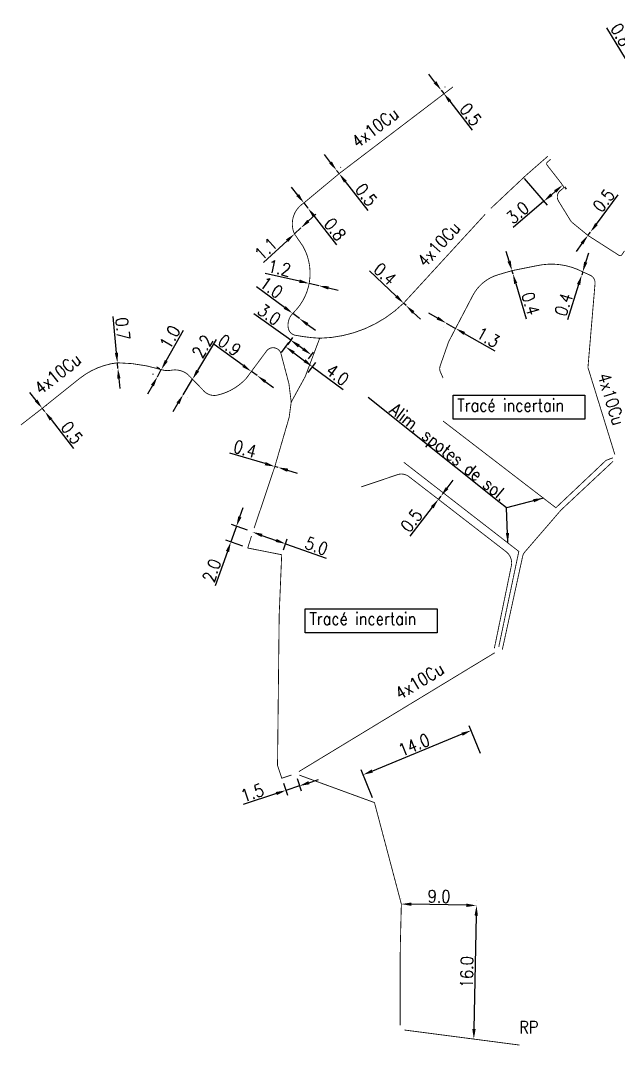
# Model space of a CAD drawing. Header units: millimetres. Extents: x 151012 to 151930, y 112069 to 113000.
# Drawn here: x 151605.1 to 151676.7, y 112259.9 to 112382.6 of the extents above; entities that cross this region are included whole.
import ezdxf

# ---------------------------------------------------------------- set-up
doc = ezdxf.new("R2010")
doc.units = ezdxf.units.MM
doc.header["$PDMODE"] = 34
doc.linetypes.add('E_ST_Cu', pattern=[2000, 1000, 1000])
doc.layers.get('Defpoints').update_dxf_attribs({"linetype": 'CONTINUOUS'})
doc.layers.add('E_100', color=3, linetype='CONTINUOUS')
doc.styles.get("Standard").update_dxf_attribs({"font": 'romans.shx', "width": 0.85})
doc.dimstyles.get("Standard").update_dxf_attribs({"dimtxt": 1.5, "dimasz": 1.2, "dimexe": 0.625, "dimexo": 0.625, "dimgap": 0.25, "dimtad": 1, "dimdec": 1, "dimzin": 0, "dimdsep": 46, "dimtxsty": 'Standard', "dimcen": -0.5, "dimadec": 0, "dimazin": 0, "dimtfac": 1, "dimtdec": 1, "dimtmove": 0, "dimatfit": 3, "dimfxl": 0, "dimtolj": 1, "dimtzin": 0, "dimarcsym": 0})

# ---------------------------------------------------------------- blocks, each defined once
blk = doc.blocks.new('*D0')
at = {"layer": 'Defpoints', "color": 0, "linetype": 'Continuous', "transparency": 16777216}
for p in [(151660.45, 112294.25), (151646.13, 112292.27), (151647.49, 112288.94)]:
    blk.add_point(p, dxfattribs=at)
at = {"layer": 'E_100', "color": 0, "linetype": 'Continuous', "lineweight": -2, "transparency": 16777216}
for p, q in [((151660.21, 112294.83), (151658.85, 112298.15)), ((151657.97, 112297.12), (151647.24, 112292.72)), ((151647.25, 112289.52), (151645.89, 112292.85))]:
    blk.add_line(p, q, dxfattribs=at)
at = {"layer": 'E_100', "color": 0, "linetype": 'Continuous', "transparency": 16777216}
for points in [[(151657.9, 112297.31), (151658.05, 112296.94), (151659.08, 112297.58)], [(151647.16, 112292.91), (151647.31, 112292.54), (151646.13, 112292.27)]]:
    blk.add_solid(points, dxfattribs=at)
at = {"layer": 'E_100', "color": 0, "linetype": 'Continuous', "transparency": 16777216, "insert": (151652.23, 112295.85), "char_height": 1.5, "attachment_point": 5, "rotation": 22.2705}
blk.add_mtext('\\A1;14.0', dxfattribs=at)
blk = doc.blocks.new('*D1')
at = {"layer": 'Defpoints', "color": 0, "linetype": 'Continuous', "transparency": 16777216}
for p in [(151650.71, 112276.79), (151650.71, 112276.79), (151659.71, 112276.62)]:
    blk.add_point(p, dxfattribs=at)
at = {"layer": 'E_100', "color": 0, "linetype": 'Continuous', "lineweight": -2, "transparency": 16777216}
for p, q in [((151650.72, 112277.42), (151650.72, 112277.42)), ((151659.72, 112277.24), (151659.72, 112277.24)), ((151658.51, 112276.64), (151651.91, 112276.77))]:
    blk.add_line(p, q, dxfattribs=at)
at = {"layer": 'E_100', "color": 0, "linetype": 'Continuous', "transparency": 16777216}
for points in [[(151651.91, 112276.97), (151651.9, 112276.57), (151650.71, 112276.79)], [(151658.51, 112276.84), (151658.5, 112276.44), (151659.71, 112276.62)]]:
    blk.add_solid(points, dxfattribs=at)
at = {"layer": 'E_100', "color": 0, "linetype": 'Continuous', "transparency": 16777216, "insert": (151655.23, 112277.7), "char_height": 1.5, "attachment_point": 5, "rotation": 358.8655}
blk.add_mtext('\\A1;9.0', dxfattribs=at)
blk = doc.blocks.new('*D2')
at = {"layer": 'Defpoints', "color": 0, "linetype": 'Continuous', "transparency": 16777216}
for p in [(151659.71, 112276.62), (151659.39, 112260.62), (151659.39, 112260.62)]:
    blk.add_point(p, dxfattribs=at)
at = {"layer": 'E_100', "color": 0, "linetype": 'Continuous', "lineweight": -2, "transparency": 16777216}
for p, q in [((151659.08, 112276.63), (151659.08, 112276.63)), ((151659.68, 112275.42), (151659.41, 112261.82)), ((151658.77, 112260.63), (151658.77, 112260.63))]:
    blk.add_line(p, q, dxfattribs=at)
at = {"layer": 'E_100', "color": 0, "linetype": 'Continuous', "transparency": 16777216}
for points in [[(151659.48, 112275.42), (151659.88, 112275.41), (151659.71, 112276.62)], [(151659.21, 112261.82), (151659.61, 112261.81), (151659.39, 112260.62)]]:
    blk.add_solid(points, dxfattribs=at)
at = {"layer": 'E_100', "color": 0, "linetype": 'Continuous', "transparency": 16777216, "insert": (151658.55, 112268.64), "char_height": 1.5, "attachment_point": 5, "rotation": 88.8672}
blk.add_mtext('\\A1;16.0', dxfattribs=at)
blk = doc.blocks.new('*D3')
at = {"layer": 'Defpoints', "color": 0, "linetype": 'Continuous', "transparency": 16777216}
for p in [(151607.7, 112336.15), (151607.7, 112336.15), (151608.01, 112335.76)]:
    blk.add_point(p, dxfattribs=at)
at = {"layer": 'E_100', "color": 0, "linetype": 'Continuous', "lineweight": -2, "transparency": 16777216}
for p, q in [((151606.97, 112337.1), (151606.23, 112338.05)), ((151607.7, 112336.15), (151608.01, 112335.76)), ((151608.19, 112336.53), (151608.2, 112336.54)), ((151608.75, 112334.81), (151611.43, 112331.36))]:
    blk.add_line(p, q, dxfattribs=at)
at = {"layer": 'E_100', "color": 0, "linetype": 'Continuous', "transparency": 16777216}
for points in [[(151607.12, 112337.22), (151606.81, 112336.98), (151607.7, 112336.15)], [(151608.9, 112334.94), (151608.59, 112334.69), (151608.01, 112335.76)]]:
    blk.add_solid(points, dxfattribs=at)
at = {"layer": 'E_100', "color": 0, "linetype": 'Continuous', "transparency": 16777216, "insert": (151611.25, 112333.23), "char_height": 1.5, "attachment_point": 5, "rotation": 307.8678}
blk.add_mtext('\\A1;0.5', dxfattribs=at)
blk = doc.blocks.new('*D4')
at = {"layer": 'Defpoints', "color": 0, "linetype": 'Continuous', "transparency": 16777216}
for p in [(151616.7, 112341.61), (151616.7, 112341.61), (151616.77, 112340.92)]:
    blk.add_point(p, dxfattribs=at)
at = {"layer": 'E_100', "color": 0, "linetype": 'Continuous', "lineweight": -2, "transparency": 16777216}
for p, q in [((151616.59, 112342.81), (151616.19, 112347.16)), ((151616.08, 112341.56), (151616.08, 112341.56)), ((151616.77, 112340.92), (151616.7, 112341.61)), ((151616.15, 112340.86), (151616.15, 112340.86)), ((151616.88, 112339.72), (151616.99, 112338.53))]:
    blk.add_line(p, q, dxfattribs=at)
at = {"layer": 'E_100', "color": 0, "linetype": 'Continuous', "transparency": 16777216}
for points in [[(151616.79, 112342.83), (151616.39, 112342.79), (151616.7, 112341.61)], [(151617.08, 112339.74), (151616.68, 112339.71), (151616.77, 112340.92)]]:
    blk.add_solid(points, dxfattribs=at)
at = {"layer": 'E_100', "color": 0, "linetype": 'Continuous', "transparency": 16777216, "insert": (151617.33, 112345.67), "char_height": 1.5, "attachment_point": 5, "rotation": 275.345}
blk.add_mtext('\\A1;0.7', dxfattribs=at)
blk = doc.blocks.new('*D5')
at = {"layer": 'Defpoints', "color": 0, "linetype": 'Continuous', "transparency": 16777216}
for p in [(151625.7, 112339.64), (151625.7, 112339.64), (151624.58, 112337.79)]:
    blk.add_point(p, dxfattribs=at)
at = {"layer": 'E_100', "color": 0, "linetype": 'Continuous', "lineweight": -2, "transparency": 16777216}
for p, q in [((151626.32, 112340.67), (151628.57, 112344.41)), ((151625.16, 112339.96), (151625.16, 112339.96)), ((151624.58, 112337.79), (151625.7, 112339.64)), ((151625.12, 112337.46), (151625.12, 112337.46)), ((151623.96, 112336.76), (151623.34, 112335.73))]:
    blk.add_line(p, q, dxfattribs=at)
at = {"layer": 'E_100', "color": 0, "linetype": 'Continuous', "transparency": 16777216}
for points in [[(151626.14, 112340.77), (151626.49, 112340.56), (151625.7, 112339.64)], [(151623.79, 112336.86), (151624.13, 112336.66), (151624.58, 112337.79)]]:
    blk.add_solid(points, dxfattribs=at)
at = {"layer": 'E_100', "color": 0, "linetype": 'Continuous', "transparency": 16777216, "insert": (151626.9, 112343.57), "char_height": 1.5, "attachment_point": 5, "rotation": 58.9567}
blk.add_mtext('\\A1;2.2', dxfattribs=at)
blk = doc.blocks.new('*D6')
at = {"layer": 'Defpoints', "color": 0, "linetype": 'Continuous', "transparency": 16777216}
for p in [(151621.58, 112339.88), (151621.96, 112340.79), (151622.31, 112340.59)]:
    blk.add_point(p, dxfattribs=at)
at = {"layer": 'E_100', "color": 0, "linetype": 'Continuous', "lineweight": -2, "transparency": 16777216}
for p, q in [((151622.55, 112341.83), (151624.6, 112345.5)), ((151621.77, 112340.9), (151621.42, 112341.09)), ((151621.04, 112340.19), (151620.94, 112340.24)), ((151621.49, 112339.93), (151621.96, 112340.79)), ((151620.9, 112338.89), (151620.31, 112337.84))]:
    blk.add_line(p, q, dxfattribs=at)
at = {"layer": 'E_100', "color": 0, "linetype": 'Continuous', "transparency": 16777216}
for points in [[(151622.38, 112341.93), (151622.72, 112341.74), (151621.96, 112340.79)], [(151620.73, 112338.99), (151621.08, 112338.79), (151621.49, 112339.93)]]:
    blk.add_solid(points, dxfattribs=at)
at = {"layer": 'E_100', "color": 0, "linetype": 'Continuous', "transparency": 16777216, "insert": (151623, 112344.69), "char_height": 1.5, "attachment_point": 5, "rotation": 60.7595}
blk.add_mtext('\\A1;1.0', dxfattribs=at)
blk = doc.blocks.new('*D7')
at = {"layer": 'Defpoints', "color": 0, "linetype": 'Continuous', "transparency": 16777216}
for p in [(151632.75, 112340.57), (151632.75, 112340.57), (151633.44, 112340.06)]:
    blk.add_point(p, dxfattribs=at)
at = {"layer": 'E_100', "color": 0, "linetype": 'Continuous', "lineweight": -2, "transparency": 16777216}
for p, q in [((151631.78, 112341.27), (151628.29, 112343.81)), ((151633.44, 112340.07), (151632.75, 112340.57)), ((151633.8, 112340.56), (151633.81, 112340.57)), ((151634.41, 112339.36), (151635.38, 112338.65))]:
    blk.add_line(p, q, dxfattribs=at)
at = {"layer": 'E_100', "color": 0, "linetype": 'Continuous', "transparency": 16777216}
for points in [[(151631.89, 112341.44), (151631.66, 112341.11), (151632.75, 112340.57)], [(151634.53, 112339.52), (151634.29, 112339.2), (151633.44, 112340.07)]]:
    blk.add_solid(points, dxfattribs=at)
at = {"layer": 'E_100', "color": 0, "linetype": 'Continuous', "transparency": 16777216, "insert": (151630.13, 112343.7), "char_height": 1.5, "attachment_point": 5, "rotation": 324.0082}
blk.add_mtext('\\A1;0.9', dxfattribs=at)
blk = doc.blocks.new('*D8')
at = {"layer": 'Defpoints', "color": 0, "linetype": 'Continuous', "transparency": 16777216}
for p in [(151635.56, 112329.19), (151635.56, 112329.19), (151635.94, 112329.08)]:
    blk.add_point(p, dxfattribs=at)
at = {"layer": 'E_100', "color": 0, "linetype": 'Continuous', "lineweight": -2, "transparency": 16777216}
for p, q in [((151634.41, 112329.53), (151630.15, 112330.77)), ((151635.94, 112329.08), (151635.56, 112329.19)), ((151636.11, 112329.68), (151636.11, 112329.68)), ((151637.09, 112328.74), (151638.24, 112328.41))]:
    blk.add_line(p, q, dxfattribs=at)
at = {"layer": 'E_100', "color": 0, "linetype": 'Continuous', "transparency": 16777216}
for points in [[(151634.46, 112329.72), (151634.35, 112329.33), (151635.56, 112329.19)], [(151637.15, 112328.94), (151637.04, 112328.55), (151635.94, 112329.08)]]:
    blk.add_solid(points, dxfattribs=at)
at = {"layer": 'E_100', "color": 0, "linetype": 'Continuous', "transparency": 16777216, "insert": (151631.98, 112331.28), "char_height": 1.5, "attachment_point": 5, "rotation": 343.7317}
blk.add_mtext('\\A1;0.4', dxfattribs=at)
blk = doc.blocks.new('*D9')
at = {"layer": 'Defpoints', "color": 0, "linetype": 'Continuous', "transparency": 16777216}
for p in [(151630.29, 112320.15), (151632.88, 112321.35), (151632.31, 112319.43)]:
    blk.add_point(p, dxfattribs=at)
at = {"layer": 'E_100', "color": 0, "linetype": 'Continuous', "lineweight": -2, "transparency": 16777216}
for p, q in [((151631.37, 112323.16), (151631.77, 112324.29)), ((151630.96, 112322.03), (151630.29, 112320.15)), ((151632.29, 112321.56), (151630.38, 112322.24)), ((151631.72, 112319.64), (151629.7, 112320.36)), ((151629.89, 112319.02), (151628.42, 112314.9))]:
    blk.add_line(p, q, dxfattribs=at)
at = {"layer": 'E_100', "color": 0, "linetype": 'Continuous', "transparency": 16777216}
for points in [[(151631.18, 112323.23), (151631.56, 112323.09), (151630.96, 112322.03)], [(151629.7, 112319.08), (151630.08, 112318.95), (151630.29, 112320.15)]]:
    blk.add_solid(points, dxfattribs=at)
at = {"layer": 'E_100', "color": 0, "linetype": 'Continuous', "transparency": 16777216, "insert": (151628.01, 112316.73), "char_height": 1.5, "attachment_point": 5, "rotation": 70.3731}
blk.add_mtext('\\A1;2.0', dxfattribs=at)
blk = doc.blocks.new('*D10')
at = {"layer": 'Defpoints', "color": 0, "linetype": 'Continuous', "transparency": 16777216}
for p in [(151632.88, 112321.34), (151636.84, 112319.93), (151636.38, 112318.62)]:
    blk.add_point(p, dxfattribs=at)
at = {"layer": 'E_100', "color": 0, "linetype": 'Continuous', "lineweight": -2, "transparency": 16777216}
for p, q in [((151634.01, 112320.94), (151635.71, 112320.34)), ((151636.59, 112319.21), (151637.05, 112320.52)), ((151636.84, 112319.93), (151641.71, 112318.2))]:
    blk.add_line(p, q, dxfattribs=at)
at = {"layer": 'E_100', "color": 0, "linetype": 'Continuous', "transparency": 16777216}
for points in [[(151634.08, 112321.13), (151633.95, 112320.75), (151632.88, 112321.34)], [(151635.78, 112320.52), (151635.65, 112320.15), (151636.84, 112319.93)]]:
    blk.add_solid(points, dxfattribs=at)
at = {"layer": 'E_100', "color": 0, "linetype": 'Continuous', "transparency": 16777216, "insert": (151640.55, 112319.67), "char_height": 1.5, "attachment_point": 5, "rotation": 340.3731}
blk.add_mtext('\\A1;5.0', dxfattribs=at)
blk = doc.blocks.new('*D11')
at = {"layer": 'Defpoints', "color": 0, "linetype": 'Continuous', "transparency": 16777216}
for p in [(151638.02, 112292.4), (151636.39, 112291.86), (151636.88, 112290.4)]:
    blk.add_point(p, dxfattribs=at)
at = {"layer": 'E_100', "color": 0, "linetype": 'Continuous', "lineweight": -2, "transparency": 16777216}
for p, q in [((151636.59, 112291.26), (151637.07, 112289.81)), ((151638.5, 112290.94), (151636.88, 112290.4)), ((151638.22, 112291.81), (151638.7, 112290.35)), ((151639.64, 112291.32), (151640.78, 112291.7)), ((151635.74, 112290.02), (151631.76, 112288.7))]:
    blk.add_line(p, q, dxfattribs=at)
at = {"layer": 'E_100', "color": 0, "linetype": 'Continuous', "transparency": 16777216}
for points in [[(151639.58, 112291.51), (151639.71, 112291.13), (151638.5, 112290.94)], [(151635.67, 112290.21), (151635.8, 112289.83), (151636.88, 112290.4)]]:
    blk.add_solid(points, dxfattribs=at)
at = {"layer": 'E_100', "color": 0, "linetype": 'Continuous', "transparency": 16777216, "insert": (151632.86, 112290.12), "char_height": 1.5, "attachment_point": 5, "rotation": 18.387}
blk.add_mtext('\\A1;1.5', dxfattribs=at)
blk = doc.blocks.new('*D12')
at = {"layer": 'Defpoints', "color": 0, "linetype": 'Continuous', "transparency": 16777216}
for p in [(151655.15, 112325.26), (151655.15, 112325.26), (151655.45, 112325.65)]:
    blk.add_point(p, dxfattribs=at)
at = {"layer": 'E_100', "color": 0, "linetype": 'Continuous', "lineweight": -2, "transparency": 16777216}
for p, q in [((151656.19, 112326.6), (151656.92, 112327.55)), ((151655.45, 112325.65), (151655.15, 112325.26)), ((151654.41, 112324.31), (151651.74, 112320.85))]:
    blk.add_line(p, q, dxfattribs=at)
at = {"layer": 'E_100', "color": 0, "linetype": 'Continuous', "transparency": 16777216}
for points in [[(151656.03, 112326.72), (151656.34, 112326.48), (151655.45, 112325.65)], [(151654.26, 112324.43), (151654.57, 112324.18), (151655.15, 112325.26)]]:
    blk.add_solid(points, dxfattribs=at)
at = {"layer": 'E_100', "color": 0, "linetype": 'Continuous', "transparency": 16777216, "insert": (151651.92, 112322.71), "char_height": 1.5, "attachment_point": 5, "rotation": 52.3194}
blk.add_mtext('\\A1;0.5', dxfattribs=at)
blk = doc.blocks.new('*D13')
at = {"layer": 'Defpoints', "color": 0, "linetype": 'Continuous', "transparency": 16777216}
for p in [(151642.93, 112364.63), (151643.26, 112364.26), (151643.26, 112364.26)]:
    blk.add_point(p, dxfattribs=at)
at = {"layer": 'E_100', "color": 0, "linetype": 'Continuous', "lineweight": -2, "transparency": 16777216}
for p, q in [((151642.22, 112365.6), (151641.49, 112366.55)), ((151642.96, 112364.65), (151643.26, 112364.26)), ((151643.42, 112365.01), (151643.45, 112365.03)), ((151644, 112363.31), (151646.68, 112359.85))]:
    blk.add_line(p, q, dxfattribs=at)
at = {"layer": 'E_100', "color": 0, "linetype": 'Continuous', "transparency": 16777216}
for points in [[(151642.38, 112365.72), (151642.06, 112365.48), (151642.96, 112364.65)], [(151644.16, 112363.43), (151643.84, 112363.19), (151643.26, 112364.26)]]:
    blk.add_solid(points, dxfattribs=at)
at = {"layer": 'E_100', "color": 0, "linetype": 'Continuous', "transparency": 16777216, "insert": (151646.5, 112361.72), "char_height": 1.5, "attachment_point": 5, "rotation": 307.81}
blk.add_mtext('\\A1;0.5', dxfattribs=at)
blk = doc.blocks.new('*D14')
at = {"layer": 'Defpoints', "color": 0, "linetype": 'Continuous', "transparency": 16777216}
for p in [(151639.04, 112360.75), (151639.04, 112360.75), (151639.53, 112360.12)]:
    blk.add_point(p, dxfattribs=at)
at = {"layer": 'E_100', "color": 0, "linetype": 'Continuous', "lineweight": -2, "transparency": 16777216}
for p, q in [((151638.3, 112361.7), (151637.56, 112362.64)), ((151639.04, 112360.75), (151639.53, 112360.12)), ((151640.27, 112359.17), (151642.95, 112355.72))]:
    blk.add_line(p, q, dxfattribs=at)
at = {"layer": 'E_100', "color": 0, "linetype": 'Continuous', "transparency": 16777216}
for points in [[(151638.46, 112361.82), (151638.14, 112361.57), (151639.04, 112360.75)], [(151640.42, 112359.29), (151640.11, 112359.05), (151639.53, 112360.12)]]:
    blk.add_solid(points, dxfattribs=at)
at = {"layer": 'E_100', "color": 0, "linetype": 'Continuous', "transparency": 16777216, "insert": (151642.77, 112357.59), "char_height": 1.5, "attachment_point": 5, "rotation": 307.8904}
blk.add_mtext('\\A1;0.8', dxfattribs=at)
blk = doc.blocks.new('*D15')
at = {"layer": 'Defpoints', "color": 0, "linetype": 'Continuous', "transparency": 16777216}
for p in [(151637.91, 112357.04), (151637.91, 112357.04), (151638.69, 112357.77)]:
    blk.add_point(p, dxfattribs=at)
at = {"layer": 'E_100', "color": 0, "linetype": 'Continuous', "lineweight": -2, "transparency": 16777216}
for p, q in [((151639.57, 112358.58), (151640.45, 112359.4)), ((151638.69, 112357.77), (151637.91, 112357.04)), ((151637.02, 112356.23), (151634.22, 112353.63))]:
    blk.add_line(p, q, dxfattribs=at)
at = {"layer": 'E_100', "color": 0, "linetype": 'Continuous', "transparency": 16777216}
for points in [[(151639.44, 112358.73), (151639.71, 112358.44), (151638.69, 112357.77)], [(151636.89, 112356.38), (151637.16, 112356.08), (151637.91, 112357.04)]]:
    blk.add_solid(points, dxfattribs=at)
at = {"layer": 'E_100', "color": 0, "linetype": 'Continuous', "transparency": 16777216, "insert": (151634.5, 112355.26), "char_height": 1.5, "attachment_point": 5, "rotation": 42.7446}
blk.add_mtext('\\A1;1.1', dxfattribs=at)
blk = doc.blocks.new('*D16')
at = {"layer": 'Defpoints', "color": 0, "linetype": 'Continuous', "transparency": 16777216}
for p in [(151639.67, 112351.11), (151639.67, 112351.11), (151640.82, 112350.84)]:
    blk.add_point(p, dxfattribs=at)
at = {"layer": 'E_100', "color": 0, "linetype": 'Continuous', "lineweight": -2, "transparency": 16777216}
for p, q in [((151638.5, 112351.38), (151634.42, 112352.32)), ((151640.82, 112350.84), (151639.67, 112351.11)), ((151641.99, 112350.57), (151643.16, 112350.3))]:
    blk.add_line(p, q, dxfattribs=at)
at = {"layer": 'E_100', "color": 0, "linetype": 'Continuous', "transparency": 16777216}
for points in [[(151638.55, 112351.58), (151638.46, 112351.19), (151639.67, 112351.11)], [(151642.03, 112350.77), (151641.94, 112350.38), (151640.82, 112350.84)]]:
    blk.add_solid(points, dxfattribs=at)
at = {"layer": 'E_100', "color": 0, "linetype": 'Continuous', "transparency": 16777216, "insert": (151636.1, 112352.96), "char_height": 1.5, "attachment_point": 5, "rotation": 346.9894}
blk.add_mtext('\\A1;1.2', dxfattribs=at)
blk = doc.blocks.new('*D17')
at = {"layer": 'Defpoints', "color": 0, "linetype": 'Continuous', "transparency": 16777216}
for p in [(151637.7, 112347.52), (151637.7, 112347.52), (151638.5, 112346.92)]:
    blk.add_point(p, dxfattribs=at)
at = {"layer": 'E_100', "color": 0, "linetype": 'Continuous', "lineweight": -2, "transparency": 16777216}
for p, q in [((151636.73, 112348.23), (151633.36, 112350.71)), ((151638.5, 112346.92), (151637.7, 112347.52)), ((151639.47, 112346.21), (151640.43, 112345.5))]:
    blk.add_line(p, q, dxfattribs=at)
at = {"layer": 'E_100', "color": 0, "linetype": 'Continuous', "transparency": 16777216}
for points in [[(151636.85, 112348.39), (151636.61, 112348.07), (151637.7, 112347.52)], [(151639.59, 112346.37), (151639.35, 112346.05), (151638.5, 112346.92)]]:
    blk.add_solid(points, dxfattribs=at)
at = {"layer": 'E_100', "color": 0, "linetype": 'Continuous', "transparency": 16777216, "insert": (151635.15, 112350.63), "char_height": 1.5, "attachment_point": 5, "rotation": 323.6551}
blk.add_mtext('\\A1;1.0', dxfattribs=at)
blk = doc.blocks.new('*D18')
at = {"layer": 'Defpoints', "color": 0, "linetype": 'Continuous', "transparency": 16777216}
for p in [(151635.99, 112342.34), (151640.07, 112341.14), (151639.2, 112339.96)]:
    blk.add_point(p, dxfattribs=at)
at = {"layer": 'E_100', "color": 0, "linetype": 'Continuous', "lineweight": -2, "transparency": 16777216}
for p, q in [((151636.36, 112342.85), (151637.24, 112344.03)), ((151637.83, 112342.81), (151639.11, 112341.85)), ((151639.57, 112340.46), (151640.45, 112341.64)), ((151640.07, 112341.14), (151643.73, 112338.42))]:
    blk.add_line(p, q, dxfattribs=at)
at = {"layer": 'E_100', "color": 0, "linetype": 'Continuous', "transparency": 16777216}
for points in [[(151637.94, 112342.97), (151637.71, 112342.65), (151636.86, 112343.52)], [(151639.23, 112342.02), (151638.99, 112341.69), (151640.07, 112341.14)]]:
    blk.add_solid(points, dxfattribs=at)
at = {"layer": 'E_100', "color": 0, "linetype": 'Continuous', "transparency": 16777216, "insert": (151643.06, 112340.17), "char_height": 1.5, "attachment_point": 5, "rotation": 323.3877}
blk.add_mtext('\\A1;4.0', dxfattribs=at)
blk = doc.blocks.new('*D19')
at = {"layer": 'Defpoints', "color": 0, "linetype": 'Continuous', "transparency": 16777216}
for p in [(151638.05, 112345.14), (151639.91, 112342.58), (151640.49, 112343.39)]:
    blk.add_point(p, dxfattribs=at)
at = {"layer": 'E_100', "color": 0, "linetype": 'Continuous', "lineweight": -2, "transparency": 16777216}
for p, q in [((151637.47, 112344.32), (151633.03, 112347.49)), ((151637.69, 112344.63), (151637.1, 112343.81)), ((151638.93, 112343.28), (151638.44, 112343.62)), ((151640.13, 112342.88), (151639.54, 112342.07))]:
    blk.add_line(p, q, dxfattribs=at)
at = {"layer": 'E_100', "color": 0, "linetype": 'Continuous', "transparency": 16777216}
for points in [[(151638.56, 112343.79), (151638.33, 112343.46), (151637.47, 112344.32)], [(151639.05, 112343.44), (151638.82, 112343.11), (151639.91, 112342.58)]]:
    blk.add_solid(points, dxfattribs=at)
at = {"layer": 'E_100', "color": 0, "linetype": 'Continuous', "transparency": 16777216, "insert": (151634.9, 112347.39), "char_height": 1.5, "attachment_point": 5, "rotation": 324.4276}
blk.add_mtext('\\A1;3.0', dxfattribs=at)
blk = doc.blocks.new('*D20')
at = {"layer": 'Defpoints', "color": 0, "linetype": 'Continuous', "transparency": 16777216}
for p in [(151650.98, 112348.75), (151650.98, 112348.75), (151651.27, 112348.47)]:
    blk.add_point(p, dxfattribs=at)
at = {"layer": 'E_100', "color": 0, "linetype": 'Continuous', "lineweight": -2, "transparency": 16777216}
for p, q in [((151650.11, 112349.57), (151646.89, 112352.62)), ((151651.27, 112348.47), (151650.98, 112348.75)), ((151652.14, 112347.64), (151653.01, 112346.82))]:
    blk.add_line(p, q, dxfattribs=at)
at = {"layer": 'E_100', "color": 0, "linetype": 'Continuous', "transparency": 16777216}
for points in [[(151650.25, 112349.72), (151649.97, 112349.43), (151650.98, 112348.75)], [(151652.28, 112347.79), (151652, 112347.5), (151651.27, 112348.47)]]:
    blk.add_solid(points, dxfattribs=at)
at = {"layer": 'E_100', "color": 0, "linetype": 'Continuous', "transparency": 16777216, "insert": (151648.75, 112352.24), "char_height": 1.5, "attachment_point": 5, "rotation": 316.5025}
blk.add_mtext('\\A1;0.4', dxfattribs=at)
blk = doc.blocks.new('*D21')
at = {"layer": 'Defpoints', "color": 0, "linetype": 'Continuous', "transparency": 16777216}
for p in [(151665.01, 112364.16), (151669.84, 112363.14), (151670.04, 112362.9)]:
    blk.add_point(p, dxfattribs=at)
at = {"layer": 'E_100', "color": 0, "linetype": 'Continuous', "lineweight": -2, "transparency": 16777216}
for p, q in [((151665.42, 112363.68), (151668.17, 112360.47)), ((151669.13, 112362.12), (151668.68, 112361.73)), ((151670.24, 112362.67), (151670.45, 112362.42)), ((151667.77, 112360.95), (151664.1, 112357.8))]:
    blk.add_line(p, q, dxfattribs=at)
at = {"layer": 'E_100', "color": 0, "linetype": 'Continuous', "transparency": 16777216}
for points in [[(151668.55, 112361.88), (151668.81, 112361.58), (151667.77, 112360.95)], [(151669, 112362.27), (151669.26, 112361.97), (151670.04, 112362.9)]]:
    blk.add_solid(points, dxfattribs=at)
at = {"layer": 'E_100', "color": 0, "linetype": 'Continuous', "transparency": 16777216, "insert": (151664.65, 112359.59), "char_height": 1.5, "attachment_point": 5, "rotation": 40.5991}
blk.add_mtext('\\A1;3.0', dxfattribs=at)
blk = doc.blocks.new('*D22')
at = {"layer": 'Defpoints', "color": 0, "linetype": 'Continuous', "transparency": 16777216}
for p in [(151673.36, 112357.26), (151673.06, 112356.86), (151673.06, 112356.86)]:
    blk.add_point(p, dxfattribs=at)
at = {"layer": 'E_100', "color": 0, "linetype": 'Continuous', "lineweight": -2, "transparency": 16777216}
for p, q in [((151674.08, 112358.22), (151676.69, 112361.72)), ((151673.06, 112356.86), (151673.36, 112357.26)), ((151672.34, 112355.9), (151671.63, 112354.93))]:
    blk.add_line(p, q, dxfattribs=at)
at = {"layer": 'E_100', "color": 0, "linetype": 'Continuous', "transparency": 16777216}
for points in [[(151673.92, 112358.34), (151674.24, 112358.1), (151673.36, 112357.26)], [(151672.18, 112356.02), (151672.5, 112355.78), (151673.06, 112356.86)]]:
    blk.add_solid(points, dxfattribs=at)
at = {"layer": 'E_100', "color": 0, "linetype": 'Continuous', "transparency": 16777216, "insert": (151674.94, 112361.05), "char_height": 1.5, "attachment_point": 5, "rotation": 53.2573}
blk.add_mtext('\\A1;0.5', dxfattribs=at)
blk = doc.blocks.new('*D24')
at = {"layer": 'Defpoints', "color": 0, "linetype": 'Continuous', "transparency": 16777216}
for p in [(151656.08, 112346.37), (151657.21, 112345.73), (151657.21, 112345.73)]:
    blk.add_point(p, dxfattribs=at)
at = {"layer": 'E_100', "color": 0, "linetype": 'Continuous', "lineweight": -2, "transparency": 16777216}
for p, q in [((151655.04, 112346.96), (151654, 112347.56)), ((151656.08, 112346.37), (151657.21, 112345.73)), ((151655.77, 112345.83), (151655.77, 112345.83)), ((151656.9, 112345.18), (151656.9, 112345.18)), ((151658.25, 112345.13), (151661.89, 112343.05))]:
    blk.add_line(p, q, dxfattribs=at)
at = {"layer": 'E_100', "color": 0, "linetype": 'Continuous', "transparency": 16777216}
for points in [[(151655.14, 112347.14), (151654.94, 112346.79), (151656.08, 112346.37)], [(151658.35, 112345.3), (151658.15, 112344.96), (151657.21, 112345.73)]]:
    blk.add_solid(points, dxfattribs=at)
at = {"layer": 'E_100', "color": 0, "linetype": 'Continuous', "transparency": 16777216, "insert": (151661.09, 112344.66), "char_height": 1.5, "attachment_point": 5, "rotation": 330.2844}
blk.add_mtext('\\A1;1.3', dxfattribs=at)
blk = doc.blocks.new('*D25')
at = {"layer": 'Defpoints', "color": 0, "linetype": 'Continuous', "transparency": 16777216}
for p in [(151663.96, 112352.64), (151663.96, 112352.64), (151664.07, 112352.26)]:
    blk.add_point(p, dxfattribs=at)
at = {"layer": 'E_100', "color": 0, "linetype": 'Continuous', "lineweight": -2, "transparency": 16777216}
for p, q in [((151663.61, 112353.79), (151663.27, 112354.94)), ((151663.96, 112352.64), (151664.07, 112352.26)), ((151664.41, 112351.11), (151665.68, 112346.86))]:
    blk.add_line(p, q, dxfattribs=at)
at = {"layer": 'E_100', "color": 0, "linetype": 'Continuous', "transparency": 16777216}
for points in [[(151663.81, 112353.84), (151663.42, 112353.73), (151663.96, 112352.64)], [(151664.6, 112351.17), (151664.22, 112351.05), (151664.07, 112352.26)]]:
    blk.add_solid(points, dxfattribs=at)
at = {"layer": 'E_100', "color": 0, "linetype": 'Continuous', "transparency": 16777216, "insert": (151666.17, 112348.69), "char_height": 1.5, "attachment_point": 5, "rotation": 286.5842}
blk.add_mtext('\\A1;0.4', dxfattribs=at)
blk = doc.blocks.new('*D26')
at = {"layer": 'Defpoints', "color": 0, "linetype": 'Continuous', "transparency": 16777216}
for p in [(151672.31, 112352.12), (151672.43, 112352.5), (151672.43, 112352.5)]:
    blk.add_point(p, dxfattribs=at)
at = {"layer": 'E_100', "color": 0, "linetype": 'Continuous', "lineweight": -2, "transparency": 16777216}
for p, q in [((151672.79, 112353.65), (151673.16, 112354.79)), ((151672.43, 112352.5), (151672.31, 112352.12)), ((151671.94, 112350.98), (151670.6, 112346.76))]:
    blk.add_line(p, q, dxfattribs=at)
at = {"layer": 'E_100', "color": 0, "linetype": 'Continuous', "transparency": 16777216}
for points in [[(151672.6, 112353.71), (151672.98, 112353.59), (151672.43, 112352.5)], [(151671.75, 112351.04), (151672.13, 112350.92), (151672.31, 112352.12)]]:
    blk.add_solid(points, dxfattribs=at)
at = {"layer": 'E_100', "color": 0, "linetype": 'Continuous', "transparency": 16777216, "insert": (151670.14, 112348.6), "char_height": 1.5, "attachment_point": 5, "rotation": 72.3436}
blk.add_mtext('\\A1;0.4', dxfattribs=at)
blk = doc.blocks.new('*D27')
at = {"layer": 'Defpoints', "color": 0, "linetype": 'Continuous', "transparency": 16777216}
for p in [(151678.43, 112373.39), (151680.28, 112373.57), (151678.85, 112372.7)]:
    blk.add_point(p, dxfattribs=at)
at = {"layer": 'E_100', "color": 0, "linetype": 'Continuous', "lineweight": -2, "transparency": 16777216}
for p, q in [((151679.24, 112375.28), (151675.34, 112381.71)), ((151678.97, 112373.71), (151680.4, 112374.58)), ((151680.28, 112373.57), (151679.86, 112374.25)), ((151679.38, 112373.03), (151680.81, 112373.89)), ((151680.9, 112372.54), (151681.52, 112371.52))]:
    blk.add_line(p, q, dxfattribs=at)
at = {"layer": 'E_100', "color": 0, "linetype": 'Continuous', "transparency": 16777216}
for points in [[(151679.41, 112375.38), (151679.07, 112375.18), (151679.86, 112374.25)], [(151681.07, 112372.65), (151680.73, 112372.44), (151680.28, 112373.57)]]:
    blk.add_solid(points, dxfattribs=at)
at = {"layer": 'E_100', "color": 0, "linetype": 'Continuous', "transparency": 16777216, "insert": (151677.02, 112380.88), "char_height": 1.5, "attachment_point": 5, "rotation": 301.2055}
blk.add_mtext('\\A1;0.8', dxfattribs=at)
blk = doc.blocks.new('*D44')
at = {"layer": 'Defpoints', "color": 0, "linetype": 'Continuous', "transparency": 16777216}
for p in [(151655.45, 112374.24), (151655.78, 112373.87), (151655.78, 112373.87)]:
    blk.add_point(p, dxfattribs=at)
at = {"layer": 'E_100', "color": 0, "linetype": 'Continuous', "lineweight": -2, "transparency": 16777216}
for p, q in [((151654.74, 112375.21), (151654.01, 112376.16)), ((151655.48, 112374.27), (151655.78, 112373.87)), ((151655.94, 112374.63), (151655.97, 112374.65)), ((151656.28, 112374.26), (151656.28, 112374.26)), ((151656.52, 112372.92), (151659.2, 112369.47))]:
    blk.add_line(p, q, dxfattribs=at)
at = {"layer": 'E_100', "color": 0, "linetype": 'Continuous', "transparency": 16777216}
for points in [[(151654.9, 112375.34), (151654.58, 112375.09), (151655.48, 112374.27)], [(151656.68, 112373.05), (151656.36, 112372.8), (151655.78, 112373.87)]]:
    blk.add_solid(points, dxfattribs=at)
at = {"layer": 'E_100', "color": 0, "linetype": 'Continuous', "transparency": 16777216, "insert": (151659.02, 112371.34), "char_height": 1.5, "attachment_point": 5, "rotation": 307.81}
blk.add_mtext('\\A1;0.5', dxfattribs=at)

msp = doc.modelspace()

# ---------------------------------------------------------------- linework, layer by layer
at = {"layer": 'E_100', "linetype": 'E_ST_Cu', "const_width": 0.1, "flags": 128}
for points in [[(151656.89, 112374.64), (151643.26, 112364.26), (151639.04, 112360.75, 0.374713), (151637.91, 112357.04), (151637.91, 112357.04), (151638.94, 112355.55), (151638.94, 112355.55, -0.344835), (151637.7, 112347.52), (151637.7, 112347.52), (151637.7, 112347.52, 0.225932), (151637.15, 112345.88), (151637.15, 112345.88, 0.319342), (151637.94, 112344.92), (151637.94, 112344.92, 0.035555), (151640.93, 112344.55), (151640.93, 112344.55), (151640.93, 112344.55, 0.190415), (151650.98, 112348.75), (151650.98, 112348.75), (151660.74, 112359.38)], [(151668.59, 112365.98), (151668.19, 112365.63, 0.396664), (151668.16, 112365.29), (151669.84, 112363.14), (151670.08, 112362.79, -0.390565), (151670.03, 112362.45), (151669.76, 112362.24, 0.387762), (151669.55, 112360.95), (151670.96, 112358.66, 0.083315), (151671.17, 112358.41), (151673.06, 112356.86), (151676.79, 112354.47, 0.414214), (151677.13, 112354.55), (151677.43, 112355)], [(151676.28, 112330.63), (151673.06, 112341.04), (151673.91, 112351.1, 0.316357), (151673.32, 112352.1), (151672.43, 112352.5), (151672.43, 112352.5, 0.177869), (151666.92, 112353.23), (151663.96, 112352.64), (151662.29, 112352.15, 0.203722), (151659.27, 112349.67), (151657.21, 112345.73), (151656.38, 112344.14), (151655.36, 112341.24, 0.189994), (151655.39, 112340.51), (151655.71, 112339.78)], [(151605.15, 112334.17), (151607.7, 112336.15), (151612.2, 112339.75, -0.138952), (151616.7, 112341.61), (151616.7, 112341.61, -0.072517), (151621.96, 112340.79), (151621.96, 112340.79, 0.121349), (151623.12, 112340.71), (151623.12, 112340.71, -0.231744), (151625.17, 112340.18), (151625.7, 112339.64), (151625.7, 112339.64), (151626.95, 112338.35, 0.272212), (151628.58, 112337.72), (151628.58, 112337.72, 0.159716), (151632.15, 112339.76), (151634.52, 112342.96), (151634.52, 112342.96, -0.62277), (151636.28, 112342.76), (151636.28, 112342.76), (151637.25, 112339.09), (151637.52, 112336.9), (151637.27, 112335.06), (151635.56, 112329.19), (151633.2, 112322.17), (151633.08, 112321.81)], [(151676.07, 112329.81), (151669.84, 112323.98), (151665.47, 112318.92, 0.125394), (151665.25, 112318.48), (151662.8, 112307.24)], [(151661.85, 112307.42), (151663.87, 112317.22, 0.291152), (151663.29, 112318.96), (151655.52, 112324.97), (151651.63, 112327.97, 0.224676), (151650.38, 112328.25), (151645.9, 112326.75)]]:
    msp.add_lwpolyline(points, format="xyb", dxfattribs=at)
for points in [[(151661.43, 112360.1), (151665.64, 112364.06), (151668.27, 112366.36)], [(151640.93, 112344.55), (151639.2, 112339.96), (151637.52, 112336.9)], [(151676.04, 112330.23), (151675.22, 112329.92), (151669.22, 112324.25), (151655.7, 112334.64)], [(151662.38, 112307.6), (151664.78, 112319.02), (151651.01, 112329.69)], [(151632.76, 112320.86), (151632.31, 112319.43), (151632.31, 112319.43), (151636.38, 112318.62), (151636.08, 112311.43), (151635.88, 112293.41), (151636.39, 112291.86), (151637.55, 112292.24)], [(151638.45, 112292.66), (151661.89, 112306.88)], [(151650.57, 112262.27), (151650.58, 112271.44), (151650.71, 112276.79), (151647.49, 112288.94), (151638.49, 112292.23)], [(151664.89, 112259.9), (151659.39, 112260.62), (151651.06, 112261.71)]]:
    msp.add_lwpolyline(points, dxfattribs=at)
at = {"layer": 'E_100', "linetype": 'Continuous'}
for points in [[(151656.9, 112337.73), (151672.7, 112337.73), (151672.7, 112334.85), (151656.9, 112334.85)], [(151639.19, 112312.16), (151655, 112312.16), (151655, 112309.28), (151639.19, 112309.28)]]:
    msp.add_lwpolyline(points, close=True, dxfattribs=at)

# ---------------------------------------------------------------- texts
at = {"layer": 'E_100', "linetype": 'Continuous', "width": 0.85}
for rotation, p in [(37.3086, (151645.47, 112367.24)), (47.4607, (151653.58, 112352.95)), (38.6331, (151607.51, 112337.71)), (287.1752, (151674.19, 112340.08)), (31.2527, (151650.53, 112301.2))]:
    msp.add_text('4x10Cu', height=1.5, rotation=rotation, dxfattribs=at).set_placement(p)
for s, p in [('Tracé incertain', (151657.41, 112335.78)), ('Tracé incertain', (151639.71, 112310.21)), ('RP', (151664.83, 112261.28))]:
    msp.add_text(s, height=1.5, dxfattribs=at).set_placement(p)
at = {"layer": 'E_100', "linetype": 'Continuous', "insert": (151662.33, 112324.57), "char_height": 1.5, "attachment_point": 9, "rotation": 321.4068}
msp.add_mtext('Alim. spotes de sol.', dxfattribs=at)

# ---------------------------------------------------------------- dimensions: what is measured, and where the dimension line sits
at = {"layer": 'E_100', "linetype": 'Continuous'}
for base, p1, p2, angle, picture, middle in [((151680.28, 112373.57), (151678.43, 112373.39), (151678.85, 112372.7), 301.2055, '*D27', (151676.17, 112380.36)), ((151655.78, 112373.87), (151655.45, 112374.24), (151655.78, 112373.87), 127.81, '*D44', (151658.23, 112370.72)), ((151643.26, 112364.26), (151642.93, 112364.63), (151643.26, 112364.26), 127.81, '*D13', (151645.71, 112361.11)), ((151670.04, 112362.9), (151665.01, 112364.16), (151669.84, 112363.14), 40.5991, '*D21', (151665.3, 112358.83)), ((151639.04, 112360.75), (151639.53, 112360.12), (151639.04, 112360.75), 307.8904, '*D14', (151641.98, 112356.97)), ((151673.06, 112356.86), (151673.36, 112357.26), (151673.06, 112356.86), 53.2573, '*D22', (151675.75, 112360.45)), ((151637.91, 112357.04), (151638.69, 112357.77), (151637.91, 112357.04), 42.7446, '*D15', (151635.18, 112354.52)), ((151663.96, 112352.64), (151664.07, 112352.26), (151663.96, 112352.64), 286.5842, '*D25', (151665.22, 112348.41)), ((151672.43, 112352.5), (151672.31, 112352.12), (151672.43, 112352.5), 252.3436, '*D26', (151671.09, 112348.3)), ((151639.67, 112351.11), (151640.82, 112350.84), (151639.67, 112351.11), 346.9894, '*D16', (151635.88, 112351.99)), ((151650.98, 112348.75), (151651.27, 112348.47), (151650.98, 112348.75), 316.5025, '*D20', (151648.07, 112351.51)), ((151637.7, 112347.52), (151638.5, 112346.92), (151637.7, 112347.52), 323.6551, '*D17', (151634.56, 112349.82)), ((151639.91, 112342.58), (151638.05, 112345.14), (151640.49, 112343.39), 144.4276, '*D19', (151634.32, 112346.57)), ((151616.7, 112341.61), (151616.77, 112340.92), (151616.7, 112341.61), 275.345, '*D4', (151616.33, 112345.58)), ((151657.21, 112345.73), (151656.08, 112346.37), (151657.21, 112345.73), 150.2844, '*D24', (151660.59, 112343.79)), ((151621.96, 112340.79), (151621.58, 112339.88), (151622.31, 112340.59), 240.7595, '*D6', (151623.87, 112344.2)), ((151625.7, 112339.64), (151624.58, 112337.79), (151625.7, 112339.64), 238.9567, '*D5', (151627.75, 112343.05)), ((151632.75, 112340.57), (151633.44, 112340.06), (151632.75, 112340.57), 324.0082, '*D7', (151629.55, 112342.89)), ((151640.07, 112341.14), (151635.99, 112342.34), (151639.2, 112339.96), 143.3877, '*D18', (151642.46, 112339.37)), ((151607.7, 112336.15), (151608.01, 112335.76), (151607.7, 112336.15), 307.8678, '*D3', (151610.46, 112332.61)), ((151635.56, 112329.19), (151635.94, 112329.08), (151635.56, 112329.19), 343.7317, '*D8', (151631.7, 112330.32)), ((151655.15, 112325.26), (151655.45, 112325.65), (151655.15, 112325.26), 52.3194, '*D12', (151652.71, 112322.1)), ((151630.29, 112320.15), (151632.88, 112321.35), (151632.31, 112319.43), 70.3731, '*D9', (151628.95, 112316.39)), ((151646.13, 112292.27), (151660.45, 112294.25), (151647.49, 112288.94), 22.2705, '*D0', (151652.61, 112294.92)), ((151650.71, 112276.79), (151659.71, 112276.62), (151650.71, 112276.79), 358.8655, '*D1', (151655.21, 112276.71)), ((151659.39, 112260.62), (151659.71, 112276.62), (151659.39, 112260.62), 88.8672, '*D2', (151659.55, 112268.62))]:
    dim = msp.add_linear_dim(base=base, p1=p1, p2=p2, angle=angle, dimstyle='Standard', dxfattribs=at)
    dim.commit()
    dim.dimension.update_dxf_attribs({"geometry": picture, "text_midpoint": middle, "dimtype": 160})
for base, p1, p2, angle, text, picture, middle in [((151636.84, 112319.93), (151632.88, 112321.35), (151636.38, 112318.62), 160.3731, '5.0', '*D10', (151640.22, 112318.73)), ((151636.88, 112290.4), (151638.02, 112292.4), (151636.39, 112291.86), 198.387, '1.5', '*D11', (151633.18, 112289.17))]:
    dim = msp.add_linear_dim(base=base, p1=p1, p2=p2, angle=angle, text=text, dimstyle='Standard', dxfattribs=at)
    dim.commit()
    dim.dimension.update_dxf_attribs({"geometry": picture, "text_midpoint": middle, "dimtype": 160})

# ---------------------------------------------------------------- leaders
at = {"layer": 'E_100', "linetype": 'Continuous', "annotation_type": 0, "has_hookline": 1, "hookline_direction": 1, "text_width": 19.73, "horizontal_direction": (0.781595, -0.623786, 0)}
msp.add_leader([(151663.47, 112320.03), (151663.31, 112324.22), (151662.37, 112324.97)], dimstyle='Standard', dxfattribs=at)
at = {"layer": 'E_100', "linetype": 'Continuous'}
msp.add_leader([(151667.72, 112325.41), (151663.31, 112324.22)], dimstyle='Standard', dxfattribs=at)

doc.saveas('drawing.dxf')
